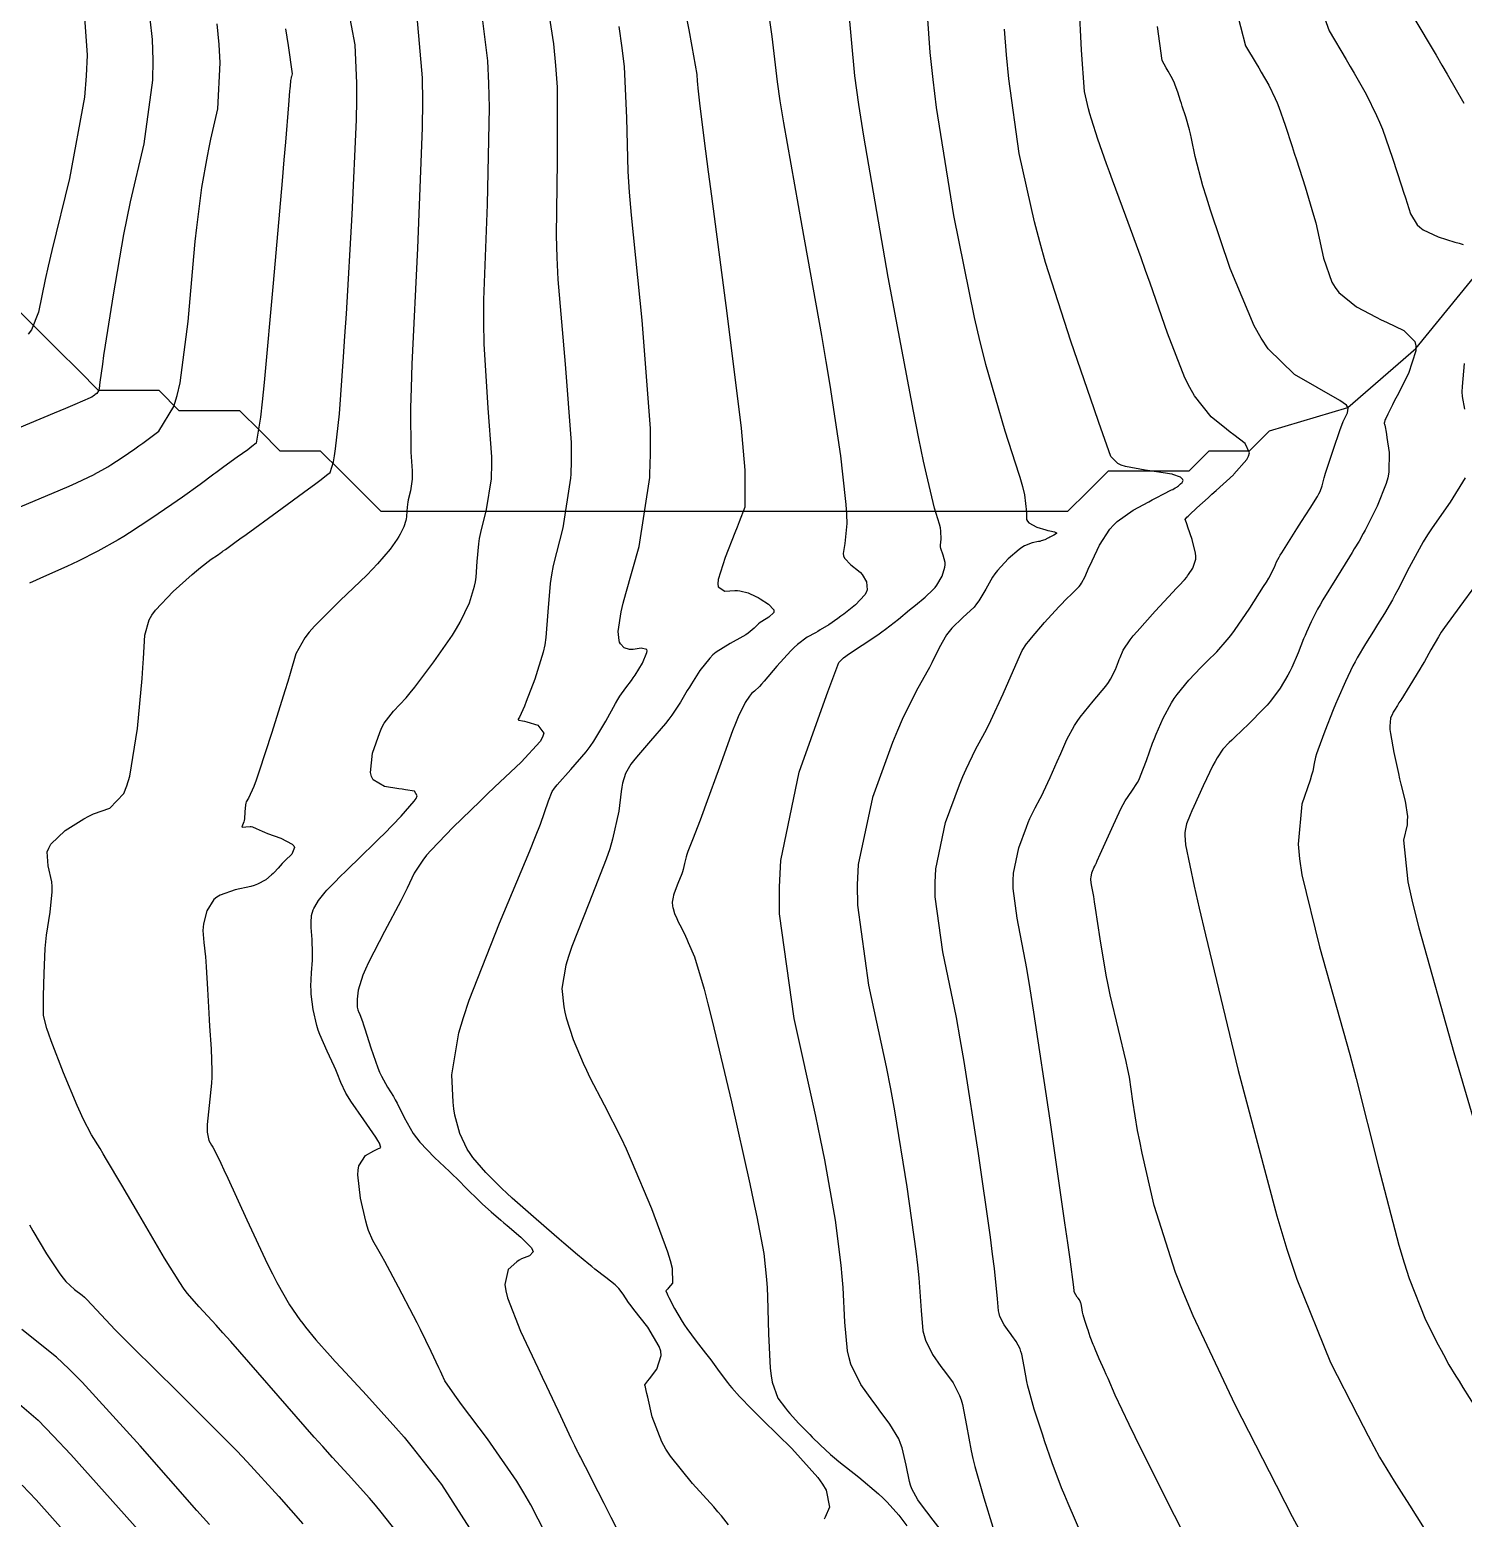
# Model space of a CAD drawing. Header units: metres. Extents: x 837475 to 838479, y 1189012 to 1191015.
# Drawn here: x 837626.7 to 837697.6, y 1189948.3 to 1190022 of the extents above; entities that cross this region are included whole.
import ezdxf

# ---------------------------------------------------------------- set-up
doc = ezdxf.new("R2010")
doc.units = ezdxf.units.M
doc.header["$LTSCALE"] = 0.3
for name, color, linetype in [('COTAS 10', 1, 'Continuous'), ('COTAS INT', 252, 'Continuous'), ('DRENAJE', 5, 'Continuous')]:
    doc.layers.add(name, color=color, linetype=linetype)

msp = doc.modelspace()

# ---------------------------------------------------------------- linework, layer by layer
at = {"layer": 'COTAS 10'}
for points in [[(837645.126, 1189947.254), (837644.072, 1189948.598), (837643.78, 1189948.951), (837643.488, 1189949.296), (837642.432, 1189950.47), (837641.662, 1189951.311), (837641.172, 1189951.846), (837640.751, 1189952.318), (837640.299, 1189952.828), (837636.616, 1189957.052), (837636.228, 1189957.489), (837635.888, 1189957.868), (837635.05, 1189958.761), (837634.465, 1189959.447), (837634.284, 1189959.697), (837634.095, 1189959.971), (837633.343, 1189961.178), (837632.528, 1189962.568), (837632.299, 1189962.958), (837632.068, 1189963.351), (837631.221, 1189964.79), (837630.47, 1189966.059), (837630.299, 1189966.344), (837630.144, 1189966.602), (837629.721, 1189967.294), (837629.315, 1189968.072), (837629.172, 1189968.382), (837629.016, 1189968.735), (837628.34, 1189970.353), (837627.724, 1189971.94), (837627.605, 1189972.272), (837627.509, 1189972.557), (837627.351, 1189973.201), (837627.347, 1189973.727), (837627.349, 1189973.937), (837627.352, 1189974.176), (837627.371, 1189975.272), (837627.433, 1189976.517), (837627.463, 1189976.849), (837627.498, 1189977.176), (837627.669, 1189978.308), (837627.78, 1189979.327), (837627.777, 1189979.582), (837627.759, 1189979.824), (837627.572, 1189980.601), (837627.531, 1189981.296), (837627.604, 1189981.487), (837627.715, 1189981.677), (837628.425, 1189982.359), (837629.342, 1189982.941), (837629.585, 1189983.069), (837629.822, 1189983.182), (837630.636, 1189983.468), (837631.319, 1189984.189), (837631.474, 1189984.575), (837631.614, 1189985.043), (837631.994, 1189987.41), (837632.223, 1189989.88), (837632.267, 1189990.413), (837632.303, 1189990.881), (837632.363, 1189992.026), (837632.581, 1189992.797), (837632.716, 1189993.028), (837632.883, 1189993.268), (837633.757, 1189994.198), (837634.706, 1189995.04), (837634.921, 1189995.223), (837635.114, 1189995.385), (837635.64, 1189995.789), (837635.958, 1189996.003), (837636.02, 1189996.046), (837636.071, 1189996.08), (837636.163, 1189996.144), (837636.204, 1189996.174), (837636.223, 1189996.187), (837636.245, 1189996.203), (837636.351, 1189996.278), (837636.821, 1189996.619), (837637.073, 1189996.802), (837637.377, 1189997.024), (837638.915, 1189998.143), (837640.461, 1189999.274), (837640.771, 1189999.502), (837641.03, 1189999.694), (837641.429, 1190000), (837641.537, 1190000.083), (837641.711, 1190000.621), (837641.761, 1190000.908), (837641.811, 1190001.254), (837641.994, 1190003.002), (837642.205, 1190005.815), (837642.271, 1190006.833), (837642.342, 1190007.954), (837642.626, 1190012.866), (837642.836, 1190017.553), (837642.859, 1190018.532), (837642.867, 1190019.373), (837642.772, 1190021.262), (837642.422, 1190023.179)], [(837659.101, 1190023.019), (837659.294, 1190022.011), (837659.448, 1190021.191), (837659.689, 1190019.806), (837659.707, 1190019.472), (837659.721, 1190019.315), (837659.74, 1190019.13), (837659.839, 1190018.227), (837660.122, 1190015.996), (837660.255, 1190014.972), (837660.413, 1190013.773), (837661.182, 1190007.976), (837661.883, 1190002.28), (837661.997, 1190001.143), (837662.077, 1190000.198), (837662.077, 1190000), (837662.076, 1189998.374), (837661.788, 1189997.641), (837661.686, 1189997.382), (837661.574, 1189997.099), (837661.091, 1189995.877), (837660.756, 1189994.782), (837660.738, 1189994.58), (837660.752, 1189994.422), (837661.073, 1189994.214), (837661.574, 1189994.248), (837661.702, 1189994.242), (837661.826, 1189994.228), (837662.233, 1189994.125), (837662.618, 1189993.95), (837662.727, 1189993.891), (837662.837, 1189993.828), (837663.245, 1189993.564), (837663.5, 1189993.289), (837663.515, 1189993.219), (837663.505, 1189993.151), (837663.266, 1189992.926), (837662.91, 1189992.717), (837662.827, 1189992.658), (837662.75, 1189992.599), (837662.527, 1189992.384), (837662.236, 1189992.137), (837662.116, 1189992.057), (837661.98, 1189991.973), (837661.344, 1189991.628), (837660.659, 1189991.192), (837660.491, 1189991.051), (837660.332, 1189990.901), (837659.839, 1189990.282), (837659.43, 1189989.628), (837659.324, 1189989.456), (837659.221, 1189989.287), (837658.879, 1189988.708), (837658.457, 1189988.078), (837658.304, 1189987.877), (837658.137, 1189987.665), (837657.402, 1189986.805), (837656.703, 1189985.988), (837656.557, 1189985.803), (837656.433, 1189985.636), (837656.157, 1189985.185), (837656.022, 1189984.696), (837655.986, 1189984.506), (837655.95, 1189984.291), (837655.827, 1189983.319), (837655.526, 1189981.931), (837655.379, 1189981.455), (837655.204, 1189980.939), (837654.341, 1189978.746), (837653.502, 1189976.608), (837653.343, 1189976.127), (837653.215, 1189975.695), (837653.016, 1189974.534), (837653.105, 1189973.634), (837653.159, 1189973.365), (837653.226, 1189973.088), (837653.571, 1189972.016), (837654.067, 1189970.834), (837654.228, 1189970.487), (837654.4, 1189970.131), (837655.11, 1189968.773), (837655.942, 1189967.127), (837656.192, 1189966.588), (837656.45, 1189966.014), (837657.45, 1189963.644), (837658.25, 1189961.493), (837658.382, 1189961.057), (837658.475, 1189960.691), (837658.488, 1189959.947), (837658.292, 1189959.709), (837658.253, 1189959.663), (837658.221, 1189959.624), (837658.162, 1189959.555), (837658.22, 1189959.414), (837658.261, 1189959.33), (837658.314, 1189959.226), (837658.596, 1189958.691), (837658.975, 1189958.04), (837659.089, 1189957.864), (837659.207, 1189957.689), (837659.664, 1189957.071), (837660.132, 1189956.47), (837660.257, 1189956.305), (837660.38, 1189956.142), (837660.806, 1189955.559), (837661.21, 1189955.018), (837661.319, 1189954.882), (837661.426, 1189954.751), (837661.803, 1189954.327), (837662.424, 1189953.698), (837662.686, 1189953.438), (837662.986, 1189953.14), (837664.395, 1189951.756), (837665.693, 1189950.32), (837665.923, 1189949.99), (837666.097, 1189949.689), (837666.26, 1189948.847), (837666.057, 1189948.346), (837666.001, 1189948.26)], [(837685.012, 1189945.188), (837683.345, 1189948.441), (837681.734, 1189951.646), (837681.393, 1189952.334), (837681.097, 1189952.937), (837680.411, 1189954.396), (837680.054, 1189955.219), (837679.966, 1189955.42), (837679.883, 1189955.609), (837679.624, 1189956.197), (837679.417, 1189956.676), (837679.367, 1189956.796), (837679.32, 1189956.911), (837679.179, 1189957.283), (837679.065, 1189957.613), (837679.036, 1189957.701), (837679.007, 1189957.788), (837678.91, 1189958.09), (837678.831, 1189958.367), (837678.814, 1189958.438), (837678.798, 1189958.506), (837678.758, 1189958.731), (837678.722, 1189958.915), (837678.71, 1189958.958), (837678.697, 1189958.997), (837678.639, 1189959.107), (837678.572, 1189959.199), (837678.532, 1189959.253), (837678.457, 1189959.358), (837678.395, 1189959.484), (837678.383, 1189959.525), (837678.373, 1189959.569), (837678.356, 1189959.748), (837678.176, 1189961.135), (837678.063, 1189961.94), (837677.922, 1189962.927), (837677.187, 1189968.01), (837676.382, 1189973.36), (837676.197, 1189974.515), (837676.03, 1189975.528), (837675.563, 1189978.01), (837675.357, 1189979.494), (837675.353, 1189979.878), (837675.372, 1189980.251), (837675.635, 1189981.503), (837676.011, 1189982.523), (837676.102, 1189982.75), (837676.188, 1189982.952), (837676.447, 1189983.482), (837676.696, 1189983.94), (837676.774, 1189984.097), (837676.857, 1189984.267), (837677.188, 1189984.991), (837677.533, 1189985.771), (837677.713, 1189986.178), (837678.017, 1189986.867), (837678.395, 1189987.56), (837678.531, 1189987.764), (837678.679, 1189987.972), (837679.327, 1189988.769), (837679.943, 1189989.515), (837680.072, 1189989.691), (837680.183, 1189989.854), (837680.433, 1189990.336), (837680.571, 1189990.724), (837680.611, 1189990.828), (837680.653, 1189990.931), (837680.81, 1189991.292), (837681.151, 1189991.802), (837681.308, 1189991.998), (837681.492, 1189992.218), (837682.383, 1189993.215), (837683.257, 1189994.157), (837683.43, 1189994.343), (837683.574, 1189994.496), (837683.845, 1189994.78), (837683.954, 1189994.912), (837683.996, 1189994.969), (837684.043, 1189995.035), (837684.253, 1189995.348), (837684.397, 1189995.792), (837684.402, 1189995.941), (837684.392, 1189996.101), (837684.227, 1189996.771), (837684.014, 1189997.374), (837683.973, 1189997.492), (837683.939, 1189997.589), (837683.881, 1189997.761), (837683.965, 1189997.87), (837684.02, 1189997.926), (837684.089, 1189997.995), (837684.457, 1189998.337), (837685.013, 1189998.842), (837685.201, 1189999.012), (837685.404, 1189999.195), (837686.261, 1189999.966), (837686.291, 1190000), (837686.929, 1190000.727), (837687.014, 1190000.904), (837687.055, 1190001.066), (837686.84, 1190001.529), (837686.279, 1190001.953), (837686.102, 1190002.091), (837685.916, 1190002.238), (837685.163, 1190002.843), (837684.336, 1190003.882), (837684.102, 1190004.303), (837683.866, 1190004.782), (837682.996, 1190006.995), (837682.142, 1190009.459), (837681.916, 1190010.097), (837681.695, 1190010.715), (837680.934, 1190012.79), (837680.276, 1190014.559), (837680.12, 1190014.985), (837679.975, 1190015.384), (837679.545, 1190016.596), (837679.229, 1190017.587), (837679.155, 1190017.846), (837679.088, 1190018.099), (837678.897, 1190018.958), (837678.734, 1190021.006), (837678.684, 1190022.008), (837678.632, 1190023.2)]]:
    msp.add_lwpolyline(points, dxfattribs=at)
at = {"layer": 'COTAS INT'}
for points in [[(837632.256, 1190025.646), (837632.724, 1190021.534), (837632.751, 1190020.505), (837632.735, 1190019.524), (837632.309, 1190016.374), (837631.642, 1190013.5), (837631.473, 1190012.692), (837631.312, 1190011.878), (837630.788, 1190008.895), (837630.399, 1190006.395), (837630.322, 1190005.886), (837630.259, 1190005.456), (837630.142, 1190004.565), (837630.102, 1190004.252), (837630.087, 1190004.187), (837630.07, 1190004.131), (837629.993, 1190004.005), (837629.91, 1190003.944), (837629.889, 1190003.929), (837629.869, 1190003.915), (837629.805, 1190003.87), (837629.747, 1190003.833), (837629.731, 1190003.823), (837629.716, 1190003.814), (837629.662, 1190003.784), (837628.899, 1190003.46), (837628.436, 1190003.266), (837627.865, 1190003.027), (837624.894, 1190001.786)], [(837651.96, 1190025.446), (837652.594, 1190021.327), (837652.699, 1190020.238), (837652.772, 1190019.171), (837652.78, 1190015.505), (837652.722, 1190011.822), (837652.755, 1190010.745), (837652.808, 1190009.644), (837653.176, 1190005.457), (837653.466, 1190001.568), (837653.47, 1190000.653), (837653.448, 1190000), (837653.441, 1189999.809), (837653.063, 1189997.346), (837652.587, 1189995.489), (837652.497, 1189995.027), (837652.425, 1189994.587), (837652.316, 1189993.186), (837652.223, 1189991.911), (837652.162, 1189991.552), (837652.085, 1189991.189), (837651.676, 1189989.854), (837651.249, 1189988.742), (837651.16, 1189988.519), (837651.084, 1189988.334), (837650.913, 1189987.973), (837650.855, 1189987.878), (837650.85, 1189987.86), (837650.849, 1189987.846), (837650.883, 1189987.827), (837651.066, 1189987.791), (837651.159, 1189987.767), (837651.271, 1189987.737), (837651.827, 1189987.575), (837652.111, 1189987.172), (837652.051, 1189986.988), (837651.931, 1189986.774), (837650.995, 1189985.743), (837649.671, 1189984.499), (837649.306, 1189984.151), (837648.942, 1189983.801), (837647.631, 1189982.524), (837646.541, 1189981.391), (837646.315, 1189981.133), (837646.123, 1189980.898), (837645.704, 1189980.247), (837645.354, 1189979.501), (837645.205, 1189979.207), (837645.033, 1189978.874), (837644.222, 1189977.352), (837643.44, 1189975.828), (837643.286, 1189975.494), (837643.158, 1189975.197), (837642.924, 1189974.444), (837642.881, 1189974.009), (837642.875, 1189973.914), (837642.872, 1189973.829), (837642.879, 1189973.615), (837642.913, 1189973.47), (837642.925, 1189973.43), (837642.94, 1189973.389), (837643.004, 1189973.241), (837643.134, 1189972.898), (837643.189, 1189972.735), (837643.253, 1189972.542), (837643.555, 1189971.601), (837643.898, 1189970.613), (837643.988, 1189970.39), (837644.076, 1189970.19), (837644.375, 1189969.653), (837644.676, 1189969.182), (837644.764, 1189969.024), (837644.855, 1189968.855), (837645.203, 1189968.142), (837645.653, 1189967.358), (837645.809, 1189967.144), (837645.978, 1189966.931), (837646.701, 1189966.172), (837647.448, 1189965.469), (837647.632, 1189965.292), (837647.807, 1189965.122), (837648.359, 1189964.571), (837648.832, 1189964.098), (837648.957, 1189963.977), (837649.081, 1189963.86), (837649.507, 1189963.475), (837649.984, 1189963.065), (837650.139, 1189962.932), (837650.304, 1189962.791), (837650.982, 1189962.213), (837651.5, 1189961.689), (837651.564, 1189961.582), (837651.594, 1189961.491), (837651.415, 1189961.3), (837651.007, 1189961.144), (837650.893, 1189961.075), (837650.778, 1189960.995), (837650.358, 1189960.613), (837650.193, 1189959.868), (837650.24, 1189959.56), (837650.326, 1189959.207), (837650.969, 1189957.565), (837651.822, 1189955.747), (837652.039, 1189955.283), (837652.25, 1189954.836), (837652.943, 1189953.366), (837653.46, 1189952.272), (837653.559, 1189952.062), (837653.639, 1189951.893), (837653.767, 1189951.617), (837653.772, 1189951.605), (837653.774, 1189951.601), (837653.776, 1189951.598), (837653.787, 1189951.584), (837653.852, 1189951.465), (837653.888, 1189951.394), (837653.932, 1189951.307), (837654.158, 1189950.858), (837654.788, 1189949.622), (837655.087, 1189949.039), (837655.44, 1189948.351), (837657.163, 1189944.997)], [(837670.922, 1190025.379), (837671.228, 1190020.891), (837671.376, 1190019.551), (837671.551, 1190018.169), (837672.411, 1190012.825), (837673.431, 1190007.769), (837673.707, 1190006.568), (837673.98, 1190005.454), (837674.945, 1190002.147), (837675.64, 1190000), (837675.685, 1189999.861), (837675.817, 1189999.389), (837675.917, 1189998.988), (837676.014, 1189998.124), (837676.026, 1189997.763), (837676.072, 1189997.68), (837676.138, 1189997.604), (837676.53, 1189997.387), (837676.977, 1189997.246), (837677.078, 1189997.217), (837677.168, 1189997.193), (837677.408, 1189997.143), (837677.508, 1189997.106), (837677.509, 1189997.089), (837677.499, 1189997.07), (837677.368, 1189996.98), (837677.176, 1189996.881), (837677.127, 1189996.857), (837677.079, 1189996.833), (837676.925, 1189996.76), (837676.743, 1189996.697), (837676.678, 1189996.68), (837676.608, 1189996.664), (837676.305, 1189996.609), (837675.913, 1189996.455), (837675.787, 1189996.376), (837675.654, 1189996.282), (837675.11, 1189995.812), (837674.579, 1189995.234), (837674.455, 1189995.072), (837674.34, 1189994.909), (837674.005, 1189994.312), (837673.666, 1189993.73), (837673.548, 1189993.577), (837673.42, 1189993.427), (837672.871, 1189992.913), (837672.315, 1189992.383), (837672.183, 1189992.222), (837672.06, 1189992.056), (837671.694, 1189991.405), (837671.333, 1189990.657), (837671.213, 1189990.43), (837671.085, 1189990.193), (837670.55, 1189989.262), (837669.86, 1189987.852), (837669.633, 1189987.314), (837669.391, 1189986.711), (837668.39, 1189983.999), (837667.691, 1189980.669), (837667.64, 1189979.676), (837667.65, 1189978.654), (837668.199, 1189974.707), (837669.069, 1189970.651), (837669.282, 1189969.56), (837669.481, 1189968.483), (837670.099, 1189964.707), (837670.534, 1189961.526), (837670.617, 1189960.825), (837670.685, 1189960.2), (837670.799, 1189958.592), (837670.893, 1189957.585), (837670.948, 1189957.341), (837671.016, 1189957.111), (837671.365, 1189956.405), (837671.784, 1189955.819), (837671.895, 1189955.665), (837672.004, 1189955.515), (837672.382, 1189955.004), (837672.705, 1189954.384), (837672.78, 1189954.165), (837672.849, 1189953.926), (837673.046, 1189952.894), (837673.272, 1189951.636), (837673.359, 1189951.255), (837673.457, 1189950.859), (837673.899, 1189949.308), (837674.354, 1189947.862)], [(837629.256, 1190024.264), (837629.508, 1190020.757), (837629.465, 1190019.727), (837629.374, 1190018.671), (837628.638, 1190014.644), (837627.76, 1190011.078), (837627.579, 1190010.313), (837627.425, 1190009.644), (837627.093, 1190008.033), (837626.746, 1190007.15), (837626.581, 1190006.941)], [(837690.243, 1190024.085), (837691.006, 1190021.96), (837691.843, 1190020.545), (837692.048, 1190020.196), (837692.241, 1190019.865), (837692.839, 1190018.823), (837693.356, 1190017.776), (837693.498, 1190017.442), (837693.64, 1190017.09), (837694.145, 1190015.657), (837694.586, 1190014.287), (837694.687, 1190013.975), (837694.779, 1190013.69), (837695.034, 1190012.904), (837695.362, 1190012.363), (837695.5, 1190012.234), (837695.659, 1190012.115), (837696.403, 1190011.758), (837697.231, 1190011.497), (837697.442, 1190011.439), (837697.645, 1190011.386)], [(837652.564, 1189946.832), (837651.478, 1189948.964), (837651.136, 1189949.549), (837650.776, 1189950.134), (837649.326, 1189952.227), (837648.05, 1189953.935), (837647.8, 1189954.275), (837647.594, 1189954.558), (837647.223, 1189955.102), (837647.069, 1189955.429), (837647.001, 1189955.575), (837646.921, 1189955.745), (837646.54, 1189956.56), (837646.016, 1189957.639), (837645.847, 1189957.975), (837645.667, 1189958.328), (837644.928, 1189959.738), (837644.24, 1189961.015), (837644.091, 1189961.284), (837643.961, 1189961.516), (837643.644, 1189962.048), (837643.43, 1189962.548), (837643.365, 1189962.76), (837643.298, 1189963.004), (837643.035, 1189964.151), (837642.905, 1189965.299), (837642.922, 1189965.543), (837642.962, 1189965.755), (837643.296, 1189966.256), (837643.706, 1189966.496), (837643.793, 1189966.544), (837643.869, 1189966.583), (837644.048, 1189966.657), (837643.982, 1189966.881), (837643.904, 1189967.014), (837643.799, 1189967.179), (837643.202, 1189968.031), (837642.561, 1189968.956), (837642.428, 1189969.165), (837642.314, 1189969.354), (837642.066, 1189969.871), (837641.888, 1189970.344), (837641.819, 1189970.506), (837641.741, 1189970.681), (837641.386, 1189971.425), (837641.029, 1189972.249), (837640.95, 1189972.475), (837640.879, 1189972.699), (837640.693, 1189973.501), (837640.601, 1189974.261), (837640.59, 1189974.459), (837640.585, 1189974.651), (837640.617, 1189975.302), (837640.664, 1189975.93), (837640.668, 1189976.108), (837640.669, 1189976.288), (837640.64, 1189976.954), (837640.604, 1189977.549), (837640.601, 1189977.685), (837640.6, 1189977.809), (837640.621, 1189978.151), (837640.697, 1189978.423), (837640.732, 1189978.502), (837640.772, 1189978.584), (837640.965, 1189978.895), (837641.218, 1189979.221), (837641.296, 1189979.312), (837641.377, 1189979.404), (837641.696, 1189979.741), (837642.107, 1189980.147), (837642.245, 1189980.282), (837642.395, 1189980.428), (837643.025, 1189981.039), (837643.763, 1189981.761), (837643.981, 1189981.977), (837644.205, 1189982.2), (837645.061, 1189983.063), (837645.706, 1189983.805), (837645.797, 1189983.952), (837645.849, 1189984.073), (837645.72, 1189984.3), (837645.262, 1189984.373), (837645.107, 1189984.398), (837644.94, 1189984.426), (837644.236, 1189984.541), (837643.668, 1189984.872), (837643.586, 1189985.036), (837643.538, 1189985.23), (837643.639, 1189986.192), (837643.991, 1189987.22), (837644.101, 1189987.456), (837644.217, 1189987.672), (837644.683, 1189988.276), (837645.295, 1189988.935), (837645.502, 1189989.185), (837645.727, 1189989.464), (837646.676, 1189990.716), (837647.589, 1189992.04), (837647.79, 1189992.365), (837647.969, 1189992.672), (837648.43, 1189993.627), (837648.682, 1189994.453), (837648.73, 1189994.677), (837648.768, 1189994.899), (837648.825, 1189995.687), (837648.893, 1189996.554), (837648.937, 1189996.826), (837648.993, 1189997.112), (837649.287, 1189998.26), (837649.521, 1189999.783), (837649.528, 1190000), (837649.539, 1190000.305), (837649.536, 1190000.87), (837649.357, 1190003.275), (837649.162, 1190006.456), (837649.15, 1190007.512), (837649.155, 1190008.642), (837649.325, 1190013.354), (837649.434, 1190018.161), (837649.401, 1190019.351), (837649.341, 1190020.481), (837648.897, 1190024.052)], [(837663.125, 1190023.671), (837663.415, 1190021.682), (837663.666, 1190019.44), (837663.81, 1190018.493), (837663.986, 1190017.404), (837664.891, 1190012.289), (837665.862, 1190006.872), (837666.081, 1190005.591), (837666.277, 1190004.406), (837666.803, 1190000.919), (837666.904, 1190000), (837667.069, 1189998.508), (837667.101, 1189998.001), (837667.116, 1189997.564), (837667.021, 1189996.569), (837666.937, 1189996.08), (837666.959, 1189995.962), (837667.001, 1189995.852), (837667.314, 1189995.52), (837667.703, 1189995.22), (837667.793, 1189995.13), (837667.875, 1189995.037), (837668.104, 1189994.677), (837668.127, 1189994.273), (837668.078, 1189994.152), (837668.006, 1189994.026), (837667.546, 1189993.542), (837666.969, 1189993.079), (837666.823, 1189992.967), (837666.683, 1189992.863), (837666.226, 1189992.548), (837665.808, 1189992.29), (837665.692, 1189992.222), (837665.576, 1189992.155), (837665.157, 1189991.927), (837664.673, 1189991.574), (837664.516, 1189991.429), (837664.349, 1189991.263), (837663.662, 1189990.494), (837663.033, 1189989.755), (837662.902, 1189989.609), (837662.791, 1189989.488), (837662.546, 1189989.261), (837662.401, 1189989.139), (837662.353, 1189989.083), (837662.301, 1189989.018), (837662.085, 1189988.704), (837661.744, 1189987.984), (837661.614, 1189987.662), (837661.468, 1189987.288), (837660.81, 1189985.496), (837660.145, 1189983.646), (837659.993, 1189983.234), (837659.856, 1189982.867), (837659.481, 1189981.905), (837659.249, 1189981.312), (837659.202, 1189981.178), (837659.163, 1189981.057), (837659.087, 1189980.726), (837659.021, 1189980.422), (837658.989, 1189980.318), (837658.951, 1189980.205), (837658.762, 1189979.726), (837658.579, 1189979.258), (837658.544, 1189979.153), (837658.516, 1189979.058), (837658.472, 1189978.804), (837658.492, 1189978.607), (837658.504, 1189978.549), (837658.518, 1189978.488), (837658.594, 1189978.254), (837658.702, 1189977.995), (837658.737, 1189977.919), (837658.775, 1189977.841), (837658.93, 1189977.544), (837659.133, 1189977.134), (837659.2, 1189976.985), (837659.272, 1189976.82), (837659.574, 1189976.097), (837660.057, 1189974.496), (837660.244, 1189973.778), (837660.454, 1189972.941), (837661.404, 1189968.926), (837662.319, 1189964.857), (837662.508, 1189963.986), (837662.668, 1189963.226), (837663.012, 1189961.404), (837663.145, 1189960.126), (837663.172, 1189959.71), (837663.195, 1189959.266), (837663.243, 1189957.435), (837663.327, 1189955.724), (837663.373, 1189955.355), (837663.428, 1189955.032), (837663.711, 1189954.245), (837664.079, 1189953.758), (837664.188, 1189953.624), (837664.3, 1189953.491), (837664.732, 1189953.012), (837665.171, 1189952.557), (837665.287, 1189952.438), (837665.401, 1189952.322), (837665.795, 1189951.931), (837666.319, 1189951.46), (837666.515, 1189951.294), (837666.734, 1189951.114), (837667.71, 1189950.333), (837668.695, 1189949.509), (837668.921, 1189949.301), (837669.125, 1189949.102), (837669.69, 1189948.455), (837670.085, 1189947.919)], [(837671.862, 1189947.602), (837671.287, 1189948.345), (837671.149, 1189948.526), (837671.02, 1189948.695), (837670.633, 1189949.216), (837670.346, 1189949.752), (837670.281, 1189949.931), (837670.222, 1189950.124), (837670.062, 1189950.931), (837669.864, 1189951.785), (837669.783, 1189952.008), (837669.689, 1189952.224), (837669.253, 1189952.952), (837668.721, 1189953.673), (837668.567, 1189953.885), (837668.41, 1189954.102), (837667.819, 1189954.928), (837667.326, 1189955.925), (837667.231, 1189956.249), (837667.153, 1189956.594), (837667.021, 1189958.013), (837666.94, 1189959.733), (837666.895, 1189960.267), (837666.839, 1189960.826), (837666.556, 1189963.055), (837666.031, 1189966.044), (837665.824, 1189967.083), (837665.589, 1189968.213), (837664.517, 1189973.055), (837663.796, 1189978.234), (837663.783, 1189979.575), (837663.851, 1189980.877), (837664.768, 1189985.246), (837665.947, 1189988.58), (837666.18, 1189989.229), (837666.372, 1189989.759), (837666.725, 1189990.682), (837666.957, 1189990.904), (837667.071, 1189990.992), (837667.208, 1189991.09), (837667.883, 1189991.54), (837668.655, 1189992.056), (837668.853, 1189992.197), (837669.044, 1189992.336), (837669.674, 1189992.829), (837670.233, 1189993.289), (837670.378, 1189993.408), (837670.52, 1189993.523), (837670.997, 1189993.907), (837671.4, 1189994.287), (837671.496, 1189994.4), (837671.583, 1189994.516), (837671.841, 1189994.962), (837671.977, 1189995.404), (837671.989, 1189995.518), (837671.99, 1189995.628), (837671.899, 1189995.992), (837671.781, 1189996.32), (837671.765, 1189996.406), (837671.756, 1189996.491), (837671.785, 1189996.781), (837671.782, 1189997.187), (837671.754, 1189997.345), (837671.714, 1189997.523), (837671.47, 1189998.327), (837671.074, 1190000), (837670.921, 1190000.648), (837670.689, 1190001.781), (837670.422, 1190003.126), (837669.167, 1190009.759), (837667.96, 1190016.75), (837667.722, 1190018.322), (837667.526, 1190019.737), (837667.169, 1190023.53)], [(837645.835, 1190022.657), (837646.088, 1190019.635), (837646.104, 1190018.465), (837646.096, 1190017.151), (837645.87, 1190011.203), (837645.588, 1190005.462), (837645.545, 1190004.278), (837645.516, 1190003.269), (837645.538, 1190001.093), (837645.606, 1190000.173), (837645.607, 1190000), (837645.607, 1189999.956), (837645.601, 1189999.756), (837645.511, 1189999.174), (837645.398, 1189998.734), (837645.377, 1189998.625), (837645.36, 1189998.521), (837645.334, 1189998.189), (837645.312, 1189997.887), (837645.298, 1189997.802), (837645.28, 1189997.716), (837645.183, 1189997.401), (837645.007, 1189997.035), (837644.938, 1189996.917), (837644.861, 1189996.793), (837644.512, 1189996.286), (837643.885, 1189995.562), (837643.633, 1189995.3), (837643.347, 1189995.012), (837642.03, 1189993.752), (837640.76, 1189992.475), (837640.502, 1189992.177), (837640.286, 1189991.903), (837639.846, 1189991.111), (837639.559, 1189990.127), (837639.438, 1189989.731), (837639.3, 1189989.282), (837638.653, 1189987.213), (837638.012, 1189985.243), (837637.878, 1189984.857), (837637.762, 1189984.539), (837637.5, 1189983.963), (837637.386, 1189983.781), (837637.364, 1189983.711), (837637.346, 1189983.633), (837637.316, 1189983.28), (837637.295, 1189982.931), (837637.283, 1189982.856), (837637.269, 1189982.789), (837637.195, 1189982.623), (837637.165, 1189982.546), (837637.179, 1189982.535), (837637.202, 1189982.529), (837637.364, 1189982.547), (837637.579, 1189982.563), (837637.635, 1189982.557), (837637.689, 1189982.545), (837637.874, 1189982.464), (837638.169, 1189982.32), (837638.293, 1189982.269), (837638.434, 1189982.213), (837639.099, 1189981.972), (837639.658, 1189981.687), (837639.733, 1189981.603), (837639.774, 1189981.517), (837639.634, 1189981.188), (837639.31, 1189980.873), (837639.234, 1189980.796), (837639.165, 1189980.723), (837638.964, 1189980.494), (837638.773, 1189980.284), (837638.71, 1189980.223), (837638.642, 1189980.161), (837638.357, 1189979.923), (837637.933, 1189979.696), (837637.777, 1189979.639), (837637.603, 1189979.585), (837636.837, 1189979.415), (837636.089, 1189979.164), (837635.927, 1189979.06), (837635.785, 1189978.941), (837635.434, 1189978.383), (837635.274, 1189977.743), (837635.252, 1189977.571), (837635.24, 1189977.402), (837635.276, 1189976.81), (837635.366, 1189976.107), (837635.387, 1189975.867), (837635.407, 1189975.607), (837635.468, 1189974.507), (837635.527, 1189973.305), (837635.545, 1189972.982), (837635.565, 1189972.664), (837635.646, 1189971.547), (837635.684, 1189970.455), (837635.678, 1189970.151), (837635.664, 1189969.847), (837635.55, 1189968.742), (837635.448, 1189967.802), (837635.441, 1189967.601), (837635.443, 1189967.426), (837635.53, 1189967.008), (837635.665, 1189966.778), (837635.699, 1189966.722), (837635.73, 1189966.668), (837635.829, 1189966.499), (837636.126, 1189965.882), (837636.281, 1189965.547), (837636.469, 1189965.139), (837637.414, 1189963.071), (837638.44, 1189960.883), (837638.679, 1189960.4), (837638.899, 1189959.97), (837639.531, 1189958.861), (837640.037, 1189958.131), (837640.178, 1189957.941), (837640.32, 1189957.755), (837640.833, 1189957.127), (837641.531, 1189956.346), (837641.79, 1189956.065), (837642.076, 1189955.755), (837643.345, 1189954.399), (837644.797, 1189952.784), (837645.198, 1189952.31), (837645.6, 1189951.825), (837647.049, 1189949.975), (837648.595, 1189947.584)], [(837686.375, 1190023.134), (837686.868, 1190021.223), (837687.391, 1190020.34), (837687.519, 1190020.122), (837687.639, 1190019.916), (837688.012, 1190019.265), (837688.335, 1190018.612), (837688.424, 1190018.404), (837688.512, 1190018.184), (837688.827, 1190017.29), (837689.169, 1190016.23), (837689.274, 1190015.906), (837689.383, 1190015.568), (837689.815, 1190014.237), (837690.236, 1190012.832), (837690.339, 1190012.449), (837690.435, 1190012.067), (837690.731, 1190010.709), (837691.135, 1190009.521), (837691.3, 1190009.247), (837691.487, 1190008.997), (837692.352, 1190008.295), (837693.33, 1190007.784), (837693.588, 1190007.655), (837693.841, 1190007.53), (837694.71, 1190007.126), (837695.25, 1190006.573), (837695.296, 1190006.355), (837695.297, 1190006.109), (837694.926, 1190004.986), (837694.366, 1190003.883), (837694.248, 1190003.65), (837694.146, 1190003.448), (837693.912, 1190002.979), (837693.807, 1190002.756), (837693.786, 1190002.71), (837693.769, 1190002.669), (837693.738, 1190002.577), (837693.734, 1190002.532), (837693.734, 1190002.513), (837693.739, 1190002.489), (837693.75, 1190002.456), (837693.754, 1190002.442), (837693.758, 1190002.425), (837693.779, 1190002.347), (837693.823, 1190002.094), (837693.842, 1190001.968), (837693.865, 1190001.818), (837693.973, 1190001.072), (837693.962, 1190000.114), (837693.941, 1190000), (837693.909, 1189999.83), (837693.834, 1189999.537), (837693.386, 1189998.415), (837692.89, 1189997.435), (837692.785, 1189997.232), (837692.695, 1189997.06), (837692.49, 1189996.687), (837692.249, 1189996.301), (837692.136, 1189996.12), (837692.004, 1189995.908), (837691.361, 1189994.874), (837690.698, 1189993.785), (837690.554, 1189993.538), (837690.426, 1189993.314), (837690.107, 1189992.701), (837689.881, 1189992.184), (837689.813, 1189992.021), (837689.742, 1189991.849), (837689.466, 1189991.153), (837689.152, 1189990.427), (837689.057, 1189990.235), (837688.96, 1189990.048), (837688.578, 1189989.405), (837688.096, 1189988.76), (837687.934, 1189988.571), (837687.761, 1189988.378), (837687.032, 1189987.642), (837686.341, 1189986.983), (837686.191, 1189986.838), (837686.06, 1189986.71), (837685.735, 1189986.38), (837685.46, 1189985.966), (837685.36, 1189985.784), (837685.249, 1189985.573), (837684.762, 1189984.567), (837684.297, 1189983.55), (837684.201, 1189983.332), (837684.118, 1189983.142), (837683.935, 1189982.685), (837683.872, 1189982.358), (837683.865, 1189982.249), (837683.862, 1189982.133), (837683.887, 1189981.648), (837684.321, 1189979.609), (837684.575, 1189978.514), (837684.888, 1189977.188), (837686.501, 1189970.481), (837688.414, 1189963.269), (837688.915, 1189961.625), (837689.403, 1189960.133), (837691.065, 1189956.018), (837692.4, 1189953.402), (837692.683, 1189952.855), (837692.928, 1189952.384), (837693.5, 1189951.327), (837694.23, 1189950.139), (837694.574, 1189949.587), (837694.98, 1189948.938), (837696.959, 1189945.786)], [(837695.143, 1190022.697), (837696.296, 1190020.75), (837696.578, 1190020.269), (837696.843, 1190019.814), (837697.666, 1190018.38)], [(837626.192, 1189998.387), (837628.184, 1189999.23), (837628.609, 1189999.414), (837628.978, 1189999.577), (837629.851, 1189999.988), (837629.872, 1190000), (837630.375, 1190000.283), (837630.524, 1190000.372), (837630.675, 1190000.465), (837631.236, 1190000.829), (837631.863, 1190001.265), (837632.057, 1190001.403), (837632.259, 1190001.548), (837633.061, 1190002.137), (837633.805, 1190003.358), (837633.971, 1190003.902), (837634.119, 1190004.535), (837634.511, 1190007.567), (837634.784, 1190010.782), (837634.858, 1190011.531), (837634.93, 1190012.219), (837635.185, 1190014.196), (837635.459, 1190015.755), (837635.543, 1190016.18), (837635.631, 1190016.603), (837635.98, 1190018.105), (837636.096, 1190020.376), (837636.037, 1190021.283), (837635.939, 1190022.311)], [(837639.323, 1190022.062), (837639.457, 1190021.229), (837639.651, 1190019.836), (837639.621, 1190019.705), (837639.613, 1190019.669), (837639.606, 1190019.632), (837639.582, 1190019.496), (837639.553, 1190019.228), (837639.542, 1190019.108), (837639.529, 1190018.967), (837639.475, 1190018.29), (837639.321, 1190016.446), (837639.246, 1190015.569), (837639.156, 1190014.533), (837638.716, 1190009.468), (837638.264, 1190004.54), (837638.167, 1190003.591), (837638.083, 1190002.822), (837637.88, 1190001.542), (837637.661, 1190001.371), (837637.566, 1190001.3), (837637.456, 1190001.219), (837636.934, 1190000.844), (837636.276, 1190000.369), (837636.08, 1190000.226), (837635.878, 1190000.078), (837635.772, 1190000), (837635.098, 1189999.502), (837634.227, 1189998.868), (837633.967, 1189998.684), (837633.7, 1189998.497), (837632.667, 1189997.788), (837631.604, 1189997.097), (837631.318, 1189996.921), (837631.034, 1189996.752), (837630.039, 1189996.193), (837629.057, 1189995.693), (837628.781, 1189995.561), (837628.504, 1189995.432), (837627.491, 1189994.988), (837626.648, 1189994.613)], [(837661.259, 1189947.966), (837660.917, 1189948.419), (837660.742, 1189948.624), (837660.531, 1189948.864), (837659.479, 1189950.018), (837658.394, 1189951.365), (837658.164, 1189951.726), (837657.963, 1189952.081), (837657.488, 1189953.322), (837657.264, 1189954.295), (837657.221, 1189954.481), (837657.186, 1189954.631), (837657.129, 1189954.872), (837657.126, 1189954.88), (837657.125, 1189954.882), (837657.123, 1189954.884), (837657.119, 1189954.893), (837657.117, 1189954.902), (837657.117, 1189954.907), (837657.121, 1189954.913), (837657.216, 1189955.035), (837657.275, 1189955.109), (837657.347, 1189955.201), (837657.722, 1189955.679), (837657.935, 1189956.359), (837657.905, 1189956.578), (837657.836, 1189956.809), (837657.267, 1189957.756), (837656.581, 1189958.635), (837656.439, 1189958.825), (837656.317, 1189958.99), (837656.049, 1189959.393), (837655.836, 1189959.672), (837655.749, 1189959.76), (837655.65, 1189959.852), (837655.189, 1189960.225), (837654.645, 1189960.642), (837654.493, 1189960.762), (837654.34, 1189960.885), (837653.782, 1189961.348), (837653.107, 1189961.926), (837652.881, 1189962.121), (837652.636, 1189962.331), (837651.609, 1189963.218), (837650.552, 1189964.156), (837650.289, 1189964.398), (837650.039, 1189964.633), (837649.241, 1189965.417), (837648.609, 1189966.16), (837648.463, 1189966.368), (837648.33, 1189966.578), (837647.952, 1189967.348), (837647.713, 1189968.268), (837647.666, 1189968.573), (837647.628, 1189968.9), (837647.56, 1189970.264), (837647.915, 1189972.331), (837648.142, 1189973.101), (837648.426, 1189973.958), (837649.919, 1189977.766), (837651.422, 1189981.353), (837651.713, 1189982.069), (837651.948, 1189982.666), (837652.344, 1189983.821), (837652.538, 1189984.287), (837652.646, 1189984.448), (837652.778, 1189984.624), (837653.451, 1189985.378), (837654.221, 1189986.26), (837654.414, 1189986.516), (837654.598, 1189986.778), (837655.188, 1189987.769), (837655.664, 1189988.647), (837655.777, 1189988.839), (837655.88, 1189989.008), (837656.184, 1189989.432), (837656.46, 1189989.788), (837656.546, 1189989.913), (837656.637, 1189990.051), (837656.998, 1189990.647), (837657.226, 1189991.17), (837657.231, 1189991.261), (837657.212, 1189991.329), (837656.936, 1189991.383), (837656.539, 1189991.327), (837656.444, 1189991.326), (837656.356, 1189991.331), (837656.089, 1189991.403), (837655.907, 1189991.597), (837655.872, 1189991.679), (837655.843, 1189991.774), (837655.796, 1189992.222), (837655.954, 1189993.189), (837656.054, 1189993.612), (837656.18, 1189994.103), (837656.839, 1189996.432), (837657.362, 1189999.835), (837657.368, 1190000), (837657.402, 1190001.002), (837657.396, 1190002.265), (837656.996, 1190007.639), (837656.455, 1190012.831), (837656.36, 1190013.979), (837656.29, 1190015.003), (837656.234, 1190017.656), (837656.11, 1190020.181), (837655.996, 1190021.124), (837655.847, 1190022.173)], [(837678.759, 1189947.455), (837678.076, 1189949.034), (837677.912, 1189949.431), (837677.758, 1189949.811), (837677.293, 1189951.038), (837676.917, 1189952.125), (837676.819, 1189952.415), (837676.724, 1189952.702), (837676.404, 1189953.699), (837676.144, 1189954.613), (837676.086, 1189954.846), (837676.035, 1189955.071), (837675.902, 1189955.813), (837675.786, 1189956.421), (837675.745, 1189956.561), (837675.701, 1189956.69), (837675.51, 1189957.056), (837675.288, 1189957.357), (837675.224, 1189957.445), (837675.158, 1189957.536), (837674.911, 1189957.881), (837674.705, 1189958.297), (837674.665, 1189958.433), (837674.633, 1189958.577), (837674.578, 1189959.17), (837674.431, 1189960.668), (837674.34, 1189961.382), (837674.228, 1189962.226), (837673.643, 1189966.358), (837672.932, 1189970.921), (837672.739, 1189972.038), (837672.55, 1189973.09), (837671.881, 1189976.358), (837671.503, 1189979.074), (837671.496, 1189979.777), (837671.532, 1189980.46), (837672.013, 1189982.751), (837672.701, 1189984.617), (837672.868, 1189985.032), (837673.024, 1189985.402), (837673.499, 1189986.372), (837673.954, 1189987.21), (837674.097, 1189987.497), (837674.248, 1189987.808), (837674.855, 1189989.133), (837675.603, 1189990.825), (837675.799, 1189991.268), (837676.021, 1189991.596), (837676.132, 1189991.735), (837676.263, 1189991.896), (837676.916, 1189992.653), (837677.616, 1189993.428), (837677.777, 1189993.6), (837677.924, 1189993.753), (837678.337, 1189994.154), (837678.621, 1189994.445), (837678.687, 1189994.529), (837678.747, 1189994.615), (837678.918, 1189994.939), (837679.109, 1189995.379), (837679.182, 1189995.538), (837679.263, 1189995.714), (837679.631, 1189996.484), (837680.144, 1189997.283), (837680.318, 1189997.477), (837680.505, 1189997.659), (837681.296, 1189998.219), (837682.07, 1189998.64), (837682.247, 1189998.735), (837682.407, 1189998.82), (837682.853, 1189999.051), (837683.14, 1189999.195), (837683.202, 1189999.227), (837683.256, 1189999.254), (837683.384, 1189999.322), (837683.456, 1189999.366), (837683.49, 1189999.39), (837683.545, 1189999.435), (837683.603, 1189999.487), (837683.622, 1189999.505), (837683.643, 1189999.523), (837683.729, 1189999.6), (837683.772, 1189999.693), (837683.766, 1189999.721), (837683.752, 1189999.75), (837683.636, 1189999.865), (837683.269, 1189999.991), (837683.226, 1190000), (837683.096, 1190000.027), (837682.893, 1190000.063), (837681.902, 1190000.197), (837680.915, 1190000.386), (837680.714, 1190000.456), (837680.544, 1190000.534), (837680.191, 1190000.881), (837679.796, 1190001.998), (837679.599, 1190002.561), (837679.365, 1190003.235), (837678.206, 1190006.586), (837676.96, 1190010.489), (837676.671, 1190011.511), (837676.407, 1190012.507), (837675.654, 1190015.891), (837675.142, 1190019.587), (837675.03, 1190020.78), (837674.93, 1190022.045)], [(837690.071, 1189946.75), (837689.196, 1189948.366), (837688.821, 1189949.084), (837688.389, 1189949.92), (837686.349, 1189953.917), (837684.266, 1189958.328), (837683.807, 1189959.425), (837683.399, 1189960.468), (837682.347, 1189963.784), (837681.747, 1189966.379), (837681.623, 1189966.967), (837681.518, 1189967.499), (837681.289, 1189968.948), (837681.113, 1189970.15), (837681.04, 1189970.526), (837680.958, 1189970.921), (837680.575, 1189972.502), (837680.161, 1189974.227), (837680.059, 1189974.713), (837679.963, 1189975.202), (837679.661, 1189976.999), (837679.436, 1189978.515), (837679.388, 1189978.827), (837679.346, 1189979.092), (837679.245, 1189979.661), (837679.21, 1189979.914), (837679.209, 1189979.979), (837679.213, 1189980.043), (837679.257, 1189980.256), (837679.321, 1189980.429), (837679.337, 1189980.468), (837679.351, 1189980.502), (837679.396, 1189980.592), (837679.438, 1189980.67), (837679.451, 1189980.697), (837679.465, 1189980.726), (837679.522, 1189980.849), (837679.668, 1189981.181), (837680.236, 1189982.466), (837680.692, 1189983.436), (837680.803, 1189983.648), (837680.907, 1189983.836), (837681.23, 1189984.312), (837681.511, 1189984.736), (837681.59, 1189984.892), (837681.669, 1189985.065), (837681.957, 1189985.828), (837682.26, 1189986.68), (837682.349, 1189986.909), (837682.44, 1189987.136), (837682.786, 1189987.929), (837683.2, 1189988.687), (837683.334, 1189988.891), (837683.476, 1189989.092), (837684.059, 1189989.798), (837684.658, 1189990.433), (837684.811, 1189990.59), (837684.957, 1189990.74), (837685.438, 1189991.211), (837685.958, 1189991.798), (837686.129, 1189992.02), (837686.312, 1189992.268), (837687.071, 1189993.378), (837687.758, 1189994.444), (837687.896, 1189994.665), (837688.011, 1189994.853), (837688.237, 1189995.261), (837688.309, 1189995.444), (837688.327, 1189995.489), (837688.345, 1189995.532), (837688.404, 1189995.667), (837688.527, 1189995.891), (837688.585, 1189995.989), (837688.654, 1189996.103), (837688.988, 1189996.646), (837689.398, 1189997.298), (837689.514, 1189997.479), (837689.631, 1189997.662), (837690.064, 1189998.327), (837690.423, 1189998.903), (837690.494, 1189999.03), (837690.552, 1189999.142), (837690.657, 1189999.428), (837690.754, 1189999.817), (837690.807, 1189999.995), (837690.809, 1190000), (837690.871, 1190000.202), (837691.198, 1190001.203), (837691.55, 1190002.213), (837691.63, 1190002.426), (837691.703, 1190002.611), (837691.905, 1190003.039), (837691.942, 1190003.281), (837691.911, 1190003.348), (837691.863, 1190003.416), (837691.54, 1190003.663), (837689.284, 1190004.944), (837687.987, 1190006.207), (837687.64, 1190006.737), (837687.297, 1190007.345), (837686.101, 1190010.191), (837685.129, 1190013.082), (837684.927, 1190013.718), (837684.755, 1190014.283), (837684.376, 1190015.732), (837684.189, 1190016.633), (837684.138, 1190016.854), (837684.087, 1190017.062), (837683.903, 1190017.709), (837683.731, 1190018.238), (837683.687, 1190018.372), (837683.646, 1190018.501), (837683.51, 1190018.922), (837683.384, 1190019.278), (837683.349, 1190019.365), (837683.314, 1190019.448), (837683.186, 1190019.708), (837683.037, 1190019.966), (837682.989, 1190020.049), (837682.939, 1190020.135), (837682.731, 1190020.486), (837682.507, 1190022.183)], [(837697.694, 1190005.489), (837697.585, 1190004.341), (837697.581, 1190004.082), (837697.588, 1190003.849), (837697.709, 1190003.224)], [(837697.745, 1189999.824), (837696.996, 1189998.623), (837696.105, 1189997.351), (837695.881, 1189997), (837695.666, 1189996.649), (837694.973, 1189995.389), (837694.401, 1189994.275), (837694.264, 1189994.018), (837694.135, 1189993.782), (837693.745, 1189993.113), (837693.399, 1189992.561), (837693.297, 1189992.399), (837693.194, 1189992.232), (837692.798, 1189991.598), (837692.397, 1189990.911), (837692.289, 1189990.711), (837692.182, 1189990.507), (837691.809, 1189989.736), (837691.431, 1189988.873), (837691.321, 1189988.611), (837691.209, 1189988.339), (837690.786, 1189987.276), (837690.44, 1189986.345), (837690.377, 1189986.156), (837690.328, 1189985.998), (837690.268, 1189985.679), (837690.193, 1189985.295), (837690.133, 1189985.096), (837690.057, 1189984.857), (837689.645, 1189983.661), (837689.462, 1189981.69), (837689.531, 1189980.962), (837689.652, 1189980.156), (837690.521, 1189976.59), (837691.704, 1189972.436), (837692.023, 1189971.26), (837692.338, 1189970.073), (837693.445, 1189965.69), (837694.461, 1189961.818), (837694.72, 1189960.952), (837694.968, 1189960.176), (837695.78, 1189958.119), (837696.41, 1189956.884), (837696.544, 1189956.625), (837696.66, 1189956.403), (837696.93, 1189955.904), (837697.275, 1189955.343), (837697.437, 1189955.082), (837697.629, 1189954.775), (837698.564, 1189953.287)], [(837698.259, 1189994.516), (837697.472, 1189993.454), (837696.723, 1189992.419), (837696.558, 1189992.177), (837696.411, 1189991.955), (837696.033, 1189991.313), (837695.718, 1189990.727), (837695.61, 1189990.54), (837695.494, 1189990.343), (837695.001, 1189989.539), (837694.549, 1189988.82), (837694.458, 1189988.677), (837694.383, 1189988.557), (837694.236, 1189988.322), (837694.176, 1189988.214), (837694.156, 1189988.174), (837694.134, 1189988.129), (837694.04, 1189987.929), (837694.001, 1189987.527), (837694.014, 1189987.355), (837694.037, 1189987.156), (837694.203, 1189986.22), (837694.43, 1189985.177), (837694.491, 1189984.912), (837694.552, 1189984.656), (837694.763, 1189983.819), (837694.876, 1189983.053), (837694.874, 1189982.842), (837694.859, 1189982.632), (837694.684, 1189981.879), (837694.902, 1189979.812), (837695.135, 1189978.773), (837695.442, 1189977.533), (837697.171, 1189971.367), (837698.983, 1189965.24)], [(837626.656, 1189962.822), (837626.815, 1189962.529), (837627.486, 1189961.397), (837628.154, 1189960.4), (837628.311, 1189960.193), (837628.456, 1189960.016), (837628.876, 1189959.623), (837629.251, 1189959.348), (837629.367, 1189959.244), (837629.488, 1189959.128), (837629.97, 1189958.612), (837630.899, 1189957.632), (837631.302, 1189957.224), (837631.769, 1189956.758), (837633.98, 1189954.58), (837636.347, 1189952.222), (837636.912, 1189951.641), (837637.437, 1189951.092), (837639.004, 1189949.371), (837640.187, 1189948.015)], [(837635.559, 1189947.992), (837634.934, 1189948.689), (837632.127, 1189951.883), (837629.26, 1189955.031), (837628.596, 1189955.7), (837627.989, 1189956.28), (837626.265, 1189957.643)], [(837625.235, 1189954.744), (837627.073, 1189953.148), (837627.831, 1189952.375), (837628.696, 1189951.458), (837632.723, 1189946.951)], [(837626.291, 1189949.941), (837626.986, 1189949.205), (837630.221, 1189945.584)]]:
    msp.add_lwpolyline(points, dxfattribs=at)
at = {"layer": 'DRENAJE'}
for p, q in [((837695.297, 1190006.232), (837699.026, 1190010.8)), ((837691.927, 1190003.315), (837695.297, 1190006.232)), ((837688.052, 1190002.152), (837691.927, 1190003.315))]:
    msp.add_line(p, q, dxfattribs=at)
msp.add_polyline3d([(837688.052, 1190002.152, 0), (837687.052, 1190001.152, 0), (837686.053, 1190001.152, 0), (837685.053, 1190001.152, 0), (837684.053, 1190000.152, 0), (837683.054, 1190000.152, 0), (837682.054, 1190000.152, 0), (837681.054, 1190000.152, 0), (837680.055, 1190000.152, 0), (837679.055, 1189999.153, 0), (837678.055, 1189998.153, 0), (837677.056, 1189998.153, 0), (837676.056, 1189998.153, 0), (837675.056, 1189998.153, 0), (837674.057, 1189998.153, 0), (837673.057, 1189998.153, 0), (837672.057, 1189998.153, 0), (837671.058, 1189998.153, 0), (837670.058, 1189998.153, 0), (837669.058, 1189998.153, 0), (837668.059, 1189998.153, 0), (837667.059, 1189998.153, 0), (837666.059, 1189998.153, 0), (837665.06, 1189998.153, 0), (837664.06, 1189998.153, 0), (837663.06, 1189998.153, 0), (837662.061, 1189998.153, 0), (837661.061, 1189998.153, 0), (837660.061, 1189998.153, 0), (837659.062, 1189998.153, 0), (837658.062, 1189998.153, 0), (837657.062, 1189998.153, 0), (837656.063, 1189998.153, 0), (837655.063, 1189998.153, 0), (837654.063, 1189998.153, 0), (837653.064, 1189998.153, 0), (837652.064, 1189998.153, 0), (837651.064, 1189998.153, 0), (837650.065, 1189998.153, 0), (837649.065, 1189998.153, 0), (837648.065, 1189998.153, 0), (837647.066, 1189998.153, 0), (837645.066, 1189998.153, 0), (837644.067, 1189998.153, 0), (837643.067, 1189999.153, 0), (837642.067, 1190000.152, 0), (837641.068, 1190001.152, 0), (837640.068, 1190001.152, 0), (837639.068, 1190001.152, 0), (837638.069, 1190002.152, 0), (837637.069, 1190003.151, 0), (837636.069, 1190003.151, 0), (837635.07, 1190003.151, 0), (837634.07, 1190003.151, 0), (837633.07, 1190004.151, 0), (837632.071, 1190004.151, 0), (837631.071, 1190004.151, 0), (837630.071, 1190004.151, 0), (837629.072, 1190005.151, 0), (837628.072, 1190006.15, 0), (837627.072, 1190007.15, 0), (837626.073, 1190008.15, 0)], dxfattribs=at)

doc.saveas('drawing.dxf')
